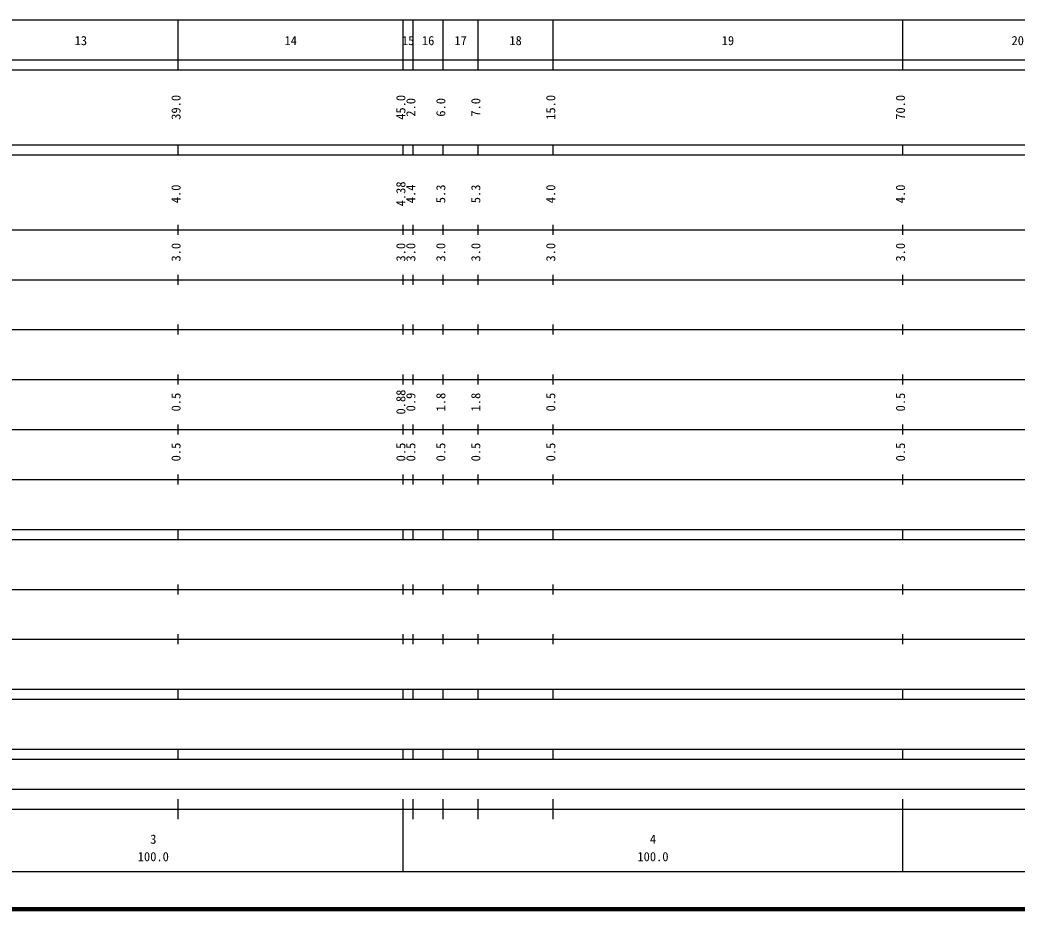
# Model space of a CAD drawing. Units: millimetres on the paper, enlarged 1000 times. Extents: x 40000 to 680000, y 20000 to 380000.
# Drawn here: x 291308 to 490867, y 20000 to 198000 of the extents above; entities that cross this region are included whole.
import ezdxf
from ezdxf.enums import TextEntityAlignment as Align

# ---------------------------------------------------------------- set-up
doc = ezdxf.new("R2010")
doc.units = ezdxf.units.MM
doc.header["$LTSCALE"] = 1000
doc.layers.add('M-TTL', color=2, linetype='Continuous', lineweight=140)
doc.layers.add('M-TTL-BAND', color=7, linetype='Continuous', lineweight=25)
doc.styles.add('ＭＳ ゴシック', font='')
doc.styles.get('ＭＳ ゴシック').set_extended_font_data('MS Gothic')

msp = doc.modelspace()

# ---------------------------------------------------------------- linework, layer by layer
at = {"layer": 'M-TTL'}
msp.add_line((40000, 20000), (680000, 20000), dxfattribs=at)
at = {"layer": 'M-TTL-BAND'}
for p, q in [((68000, 198000), (579000, 198000)), ((323000, 188000), (323000, 198000)), ((368000, 188000), (368000, 198000)), ((370000, 188000), (370000, 198000)), ((376000, 188000), (376000, 198000)), ((383000, 188000), (383000, 198000)), ((398000, 188000), (398000, 198000)), ((468000, 188000), (468000, 198000)), ((40000, 190000), (579000, 190000)), ((40000, 188000), (579000, 188000)), ((40000, 173000), (579000, 173000)), ((323000, 171000), (323000, 173000)), ((368000, 171000), (368000, 173000)), ((370000, 171000), (370000, 173000)), ((376000, 171000), (376000, 173000)), ((383000, 171000), (383000, 173000)), ((398000, 171000), (398000, 173000)), ((468000, 171000), (468000, 173000)), ((40000, 171000), (579000, 171000)), ((40000, 156000), (579000, 156000)), ((323000, 155000), (323000, 157000)), ((368000, 155000), (368000, 157000)), ((370000, 155000), (370000, 157000)), ((376000, 155000), (376000, 157000)), ((383000, 155000), (383000, 157000)), ((398000, 155000), (398000, 157000)), ((468000, 155000), (468000, 157000)), ((46000, 146000), (579000, 146000)), ((323000, 145000), (323000, 147000)), ((368000, 145000), (368000, 147000)), ((370000, 145000), (370000, 147000)), ((376000, 145000), (376000, 147000)), ((383000, 145000), (383000, 147000)), ((398000, 145000), (398000, 147000)), ((468000, 145000), (468000, 147000)), ((52000, 136000), (579000, 136000)), ((323000, 135000), (323000, 137000)), ((368000, 135000), (368000, 137000)), ((370000, 135000), (370000, 137000)), ((376000, 135000), (376000, 137000)), ((383000, 135000), (383000, 137000)), ((398000, 135000), (398000, 137000)), ((468000, 135000), (468000, 137000)), ((46000, 126000), (579000, 126000)), ((323000, 125000), (323000, 127000)), ((368000, 125000), (368000, 127000)), ((370000, 125000), (370000, 127000)), ((376000, 125000), (376000, 127000)), ((383000, 125000), (383000, 127000)), ((398000, 125000), (398000, 127000)), ((468000, 125000), (468000, 127000)), ((52000, 116000), (579000, 116000)), ((323000, 115000), (323000, 117000)), ((368000, 115000), (368000, 117000)), ((370000, 115000), (370000, 117000)), ((376000, 115000), (376000, 117000)), ((383000, 115000), (383000, 117000)), ((398000, 115000), (398000, 117000)), ((468000, 115000), (468000, 117000)), ((46000, 106000), (579000, 106000)), ((323000, 105000), (323000, 107000)), ((368000, 105000), (368000, 107000)), ((370000, 105000), (370000, 107000)), ((376000, 105000), (376000, 107000)), ((383000, 105000), (383000, 107000)), ((398000, 105000), (398000, 107000)), ((468000, 105000), (468000, 107000)), ((40000, 96000), (579000, 96000)), ((323000, 94000), (323000, 96000)), ((368000, 94000), (368000, 96000)), ((370000, 94000), (370000, 96000)), ((376000, 94000), (376000, 96000)), ((383000, 94000), (383000, 96000)), ((398000, 94000), (398000, 96000)), ((468000, 94000), (468000, 96000)), ((40000, 94000), (579000, 94000)), ((49000, 84000), (579000, 84000)), ((323000, 83000), (323000, 85000)), ((368000, 83000), (368000, 85000)), ((370000, 83000), (370000, 85000)), ((376000, 83000), (376000, 85000)), ((383000, 83000), (383000, 85000)), ((398000, 83000), (398000, 85000)), ((468000, 83000), (468000, 85000)), ((40000, 74000), (579000, 74000)), ((323000, 73000), (323000, 75000)), ((368000, 73000), (368000, 75000)), ((370000, 73000), (370000, 75000)), ((376000, 73000), (376000, 75000)), ((383000, 73000), (383000, 75000)), ((398000, 73000), (398000, 75000)), ((468000, 73000), (468000, 75000)), ((40000, 64000), (579000, 64000)), ((323000, 62000), (323000, 64000)), ((368000, 62000), (368000, 64000)), ((370000, 62000), (370000, 64000)), ((376000, 62000), (376000, 64000)), ((383000, 62000), (383000, 64000)), ((398000, 62000), (398000, 64000)), ((468000, 62000), (468000, 64000)), ((40000, 62000), (579000, 62000)), ((40000, 52000), (579000, 52000)), ((323000, 50000), (323000, 52000)), ((368000, 50000), (368000, 52000)), ((370000, 50000), (370000, 52000)), ((376000, 50000), (376000, 52000)), ((383000, 50000), (383000, 52000)), ((398000, 50000), (398000, 52000)), ((468000, 50000), (468000, 52000)), ((40000, 50000), (579000, 50000)), ((71000, 44000), (565000, 44000)), ((323000, 38000), (323000, 42000)), ((368000, 27500), (368000, 42000)), ((370000, 38000), (370000, 42000)), ((376000, 38000), (376000, 42000)), ((383000, 38000), (383000, 42000)), ((398000, 38000), (398000, 42000)), ((468000, 27500), (468000, 42000)), ((40000, 40000), (579000, 40000)), ((68000, 27500), (579000, 27500))]:
    msp.add_line(p, q, dxfattribs=at)

# ---------------------------------------------------------------- texts
at = {"layer": 'M-TTL-BAND', "style": 'ＭＳ ゴシック'}
for s, p in [('13', (303500, 192405)), ('14', (345500, 192405)), ('15', (369000, 192405)), ('16', (373000, 192405)), ('17', (379500, 192405)), ('18', (390500, 192405)), ('19', (433000, 192405)), ('20', (491000, 192405)), ('3', (318000, 32523)), ('4', (418000, 32523)), ('100.0', (318000, 29033)), ('100.0', (418000, 29033))]:
    msp.add_text(s, height=1833, dxfattribs=at).set_placement(p, align=Align.BOTTOM_CENTER)
for s, p in [('39.0', (324000, 180500)), ('45.0', (369000, 180500)), ('2.0', (371000, 180500)), ('6.0', (377000, 180500)), ('7.0', (384000, 180500)), ('15.0', (399000, 180500)), ('70.0', (469000, 180500)), ('4.0', (324000, 163174)), ('4.38', (369000, 163174)), ('4.4', (371000, 163174)), ('5.3', (377000, 163174)), ('5.3', (384000, 163174)), ('4.0', (399000, 163174)), ('4.0', (469000, 163174)), ('3.0', (324000, 151500)), ('3.0', (369000, 151500)), ('3.0', (371000, 151500)), ('3.0', (377000, 151500)), ('3.0', (384000, 151500)), ('3.0', (399000, 151500)), ('3.0', (469000, 151500)), ('0.88', (369000, 121500)), ('0.5', (324000, 121500)), ('0.9', (371000, 121500)), ('1.8', (377000, 121500)), ('1.8', (384000, 121500)), ('0.5', (399000, 121500)), ('0.5', (469000, 121500)), ('0.5', (324000, 111500)), ('0.5', (369000, 111500)), ('0.5', (371000, 111500)), ('0.5', (377000, 111500)), ('0.5', (384000, 111500)), ('0.5', (399000, 111500)), ('0.5', (469000, 111500))]:
    msp.add_text(s, height=1833, rotation=90, dxfattribs=at).set_placement(p, align=Align.BOTTOM_CENTER)

doc.saveas('drawing.dxf')
